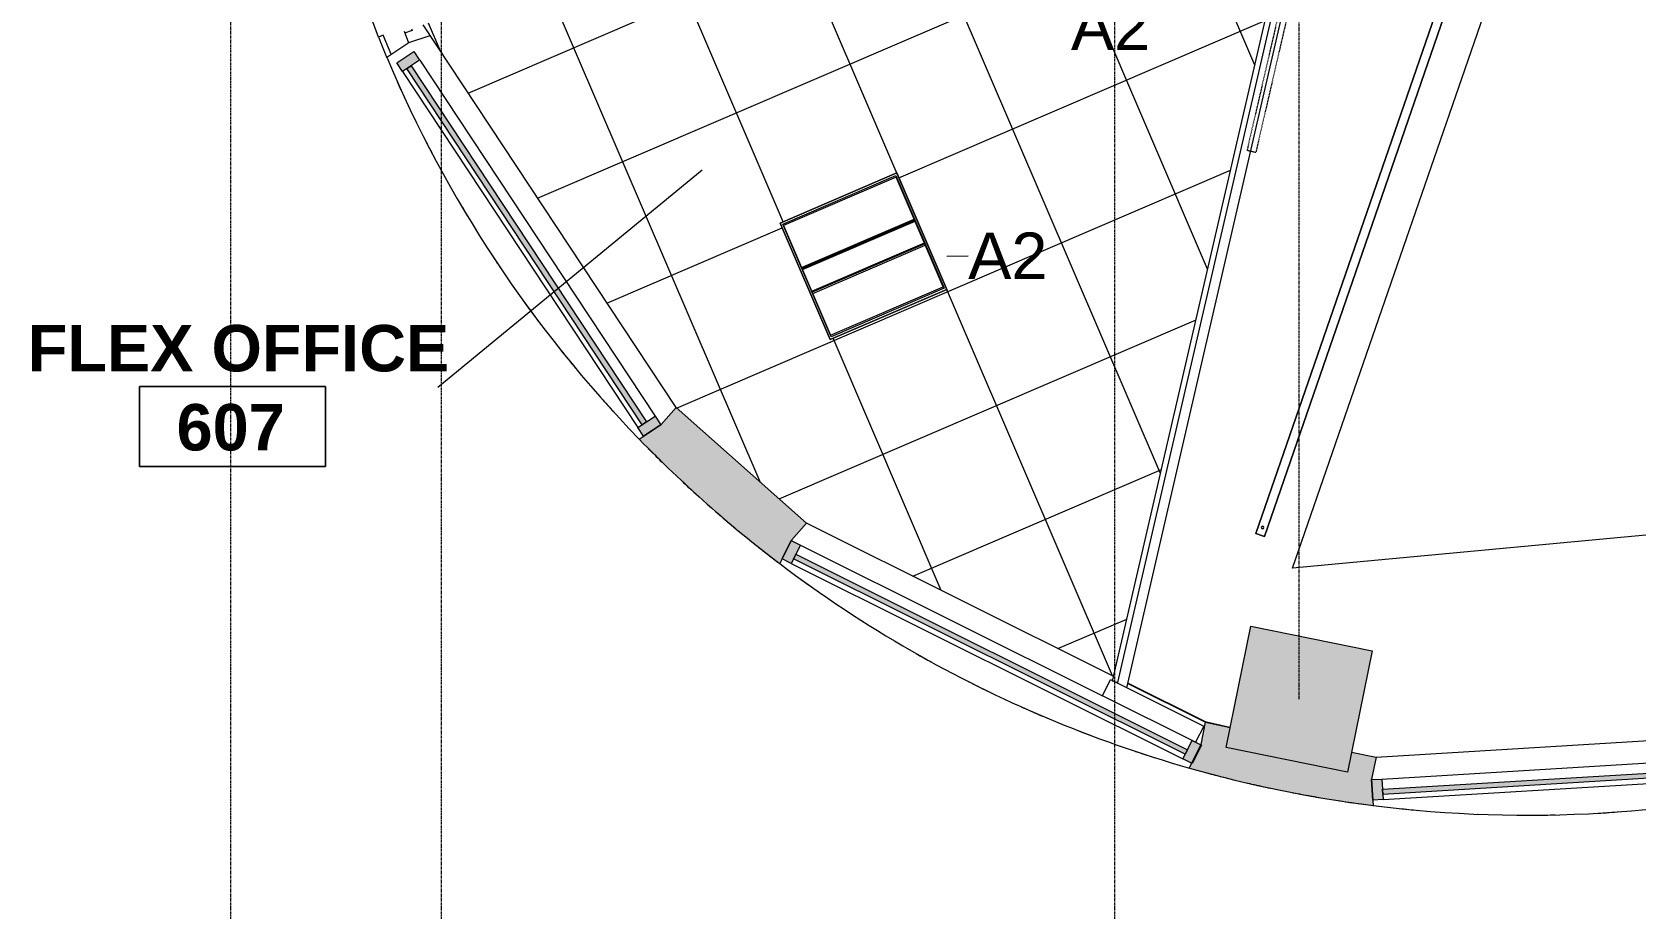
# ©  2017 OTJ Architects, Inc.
# Model space of a CAD drawing. Header units: inches. Extents: x 2468 to 5383, y -426 to 1376.
# Drawn here: x 2802.1 to 3113, y -16.1 to 155.7 of the extents above; entities that cross this region are included whole.
import ezdxf

# ---------------------------------------------------------------- set-up
doc = ezdxf.new("R2010")
doc.units = ezdxf.units.IN
doc.header["$MEASUREMENT"] = 0
doc.linetypes.add('Dash 1_16_', pattern=[0.125, 0.0625, -0.0625])
doc.linetypes.add('Grid Line 1_2_', pattern=[0.875, 0.5, -0.125, 0.125, -0.125])
for name, color, linetype, lineweight in [('7200-WISCONSIN-AVE-6TH-FLOOR-031418_dwg', 8, 'Continuous', 9), ('A-AREA-IDEN', 2, 'Continuous', 9), ('A-CLNG', 13, 'Continuous', 13), ('A-CLNG-PATT', 13, 'Continuous', 13), ('A-DETL-GENF', 92, 'Continuous', 9), ('A-DOOR', 31, 'Continuous', 13), ('A-DOOR-GLAZ', 31, 'Continuous', 30), ('A-GLAZ-CURT', 52, 'Continuous', 9), ('A-GLAZ-CWMG', 51, 'Continuous', 13), ('A-WALL', 113, 'Continuous', 13), ('Bb-cor', 7, 'Continuous', 9), ('E-LITE-EQPM', 33, 'Continuous', 9), ('E-LITE-EQPM-IDEN', 33, 'Continuous', 9), ('I-WALL', 2, 'Continuous', 13), ('Q-CASE', 31, 'Continuous', 9), ('S-COLS', 52, 'Continuous', 13), ('S-GRID', 1, 'Continuous', 9)]:
    doc.layers.add(name, color=color, linetype=linetype, lineweight=lineweight)
doc.styles.add('Arial_1', font='arial.ttf', dxfattribs={"height": 9})
doc.styles.add('Swis721 Lt BT_B', font='', dxfattribs={"height": 9})
doc.styles.get('Swis721 Lt BT_B').set_extended_font_data('Swis721 Lt BT', bold=True)

# ---------------------------------------------------------------- blocks, each defined once
blk = doc.blocks.new('7200-WISCONSIN-AVE-6TH-FLOOR-031418_dwg-5450642-6TH FLOOR RCP')
at = {"layer": 'Bb-cor'}
for p, q in [((2874.28, 155.92), (2875.11, 153.69)), ((3082.26, 4.2), (3082.32, 4.2))]:
    blk.add_line(p, q, dxfattribs=at)
at = {"layer": 'Bb-cor', "flags": 128}
for points in [[(2871.72, 151.44), (2870.2, 155.14), (2869.27, 154.76), (2864.45, 167.92), (2858.9, 184.51), (2859.84, 184.83)], [(2875.68, 156.38), (2875.79, 156.03), (2874.34, 155.55)]]:
    blk.add_lwpolyline(points, dxfattribs=at)
at = {"layer": 'Bb-cor'}
for centre, radius, start, end in [((3092.02, 243.98), 239.95, 201.8262, 202.8256), ((3092.02, 243.98), 239.95, 204.0498, 204.9955), ((3092.02, 243.98), 239.95, 207.2123, 207.7158), ((3092.02, 243.98), 239.95, 210.4321, 211.2035), ((3092.02, 243.98), 239.95, 213.1563, 214.157), ((3092.02, 243.98), 239.95, 215.896, 216.95), ((3092.02, 243.98), 239.95, 218.6701, 219.6972), ((3092.02, 243.98), 239.95, 221.5469, 222.4251), ((3092.18, 244.13), 240.18, 225.1416, 225.7108), ((3092.18, 244.13), 240.18, 226.8535, 227.5147), ((3092.18, 244.13), 240.18, 229.0546, 229.889), ((3092.18, 244.13), 240.18, 231.2558, 231.825), ((3092.04, 243.95), 239.95, 231.825, 232.1881), ((3092.04, 243.95), 239.95, 234.0506, 234.9208), ((3092.04, 243.95), 239.95, 240.39, 241.2221), ((3092.04, 243.95), 239.95, 243.1237, 244.1328), ((3092.04, 243.95), 239.95, 245.8732, 246.9272), ((3092.04, 243.95), 239.95, 248.6567, 249.6824), ((3092.04, 243.95), 239.95, 251.5403, 252.4198), ((3092.1, 244.17), 240.18, 255.369, 255.7014), ((3092.1, 244.17), 240.18, 256.8621, 257.5212), ((3092.1, 244.17), 240.18, 259.0614, 259.8986), ((3092.1, 244.17), 240.18, 261.2577, 261.825), ((3092.07, 244.02), 240.02, 261.8286, 262.202), ((3092.07, 244.02), 240.02, 264.0436, 264.9373), ((3092.07, 244.02), 240.02, 270.391, 271.2654), ((3092.07, 244.02), 240.02, 273.1255, 274.1612)]:
    blk.add_arc(centre, radius, start, end, dxfattribs=at)
blk = doc.blocks.new('Concrete-Rectangular-Column - 24 x 24-4901126-6TH FLOOR RCP')
at = {"layer": 'S-COLS', "lineweight": 9}
blk.add_hatch(color=7, dxfattribs=at).paths.add_polyline_path([(-12, -12), (12, -12), (12, 12), (-12, 12), (-12, -10.83)], flags=0)
at = {"layer": 'S-COLS', "color": 8, "lineweight": 20}
for p, q in [((-12, 12), (12, 12)), ((-12, -12), (-12, 12)), ((12, 12), (12, -12)), ((12, -12), (-12, -12))]:
    blk.add_line(p, q, dxfattribs=at)
blk = doc.blocks.new('System Panel - Glazed-5919178-6TH FLOOR RCP')
at = {"layer": 'A-GLAZ-CURT'}
blk.add_hatch(color=7, dxfattribs=at).paths.add_polyline_path([(41.37, -0.5), (41.37, 0.5), (-41.37, 0.5), (-41.37, -0.5), (39.99, -0.5)], flags=0)
at = {"layer": 'A-GLAZ-CURT', "color": 8, "lineweight": 20}
for p, q in [((-41.37, -0.5), (-41.37, 0.5)), ((-41.37, 0.5), (41.37, 0.5)), ((41.37, 0.5), (41.37, -0.5)), ((41.37, -0.5), (-41.37, -0.5))]:
    blk.add_line(p, q, dxfattribs=at)
blk = doc.blocks.new('System Panel - Glazed-5917153-6TH FLOOR RCP')
at = {"layer": 'A-GLAZ-CURT'}
blk.add_hatch(color=7, dxfattribs=at).paths.add_polyline_path([(42.42, -0.5), (42.42, 0.5), (-42.42, 0.5), (-42.42, -0.5), (37.14, -0.5)], flags=0)
at = {"layer": 'A-GLAZ-CURT', "color": 8, "lineweight": 20}
for p, q in [((-42.42, -0.5), (-42.42, 0.5)), ((-42.42, 0.5), (42.42, 0.5)), ((42.42, 0.5), (42.42, -0.5)), ((42.42, -0.5), (-42.42, -0.5))]:
    blk.add_line(p, q, dxfattribs=at)
blk = doc.blocks.new('System Panel - Glazed-5917237-6TH FLOOR RCP')
at = {"layer": 'A-GLAZ-CURT'}
blk.add_hatch(color=7, dxfattribs=at).paths.add_polyline_path([(-42.375, -0.5), (42.375, -0.5), (42.375, 0.5), (-42.375, 0.5)], flags=0)
at = {"layer": 'A-GLAZ-CURT', "color": 8, "lineweight": 20}
for p, q in [((-42.375, -0.5), (-42.375, 0.5)), ((-42.375, 0.5), (42.375, 0.5)), ((42.375, 0.5), (42.375, -0.5)), ((42.375, -0.5), (-42.375, -0.5))]:
    blk.add_line(p, q, dxfattribs=at)
blk = doc.blocks.new('Rectangular Mullion - 2_ x 4_ rectangular 2-5912095-6TH FLOOR RCP')
at = {"layer": 'A-GLAZ-CWMG', "lineweight": 9}
blk.add_hatch(color=7, dxfattribs=at).paths.add_polyline_path([(-2, 1.5), (-2, -2.5), (0, -2.5), (0, 1.5)], flags=0)
at = {"layer": 'A-GLAZ-CWMG', "color": 8, "lineweight": 20}
for p, q in [((-2, 1.5), (0, 1.5)), ((-2, -2.5), (-2, 1.5)), ((0, 1.5), (0, -2.5)), ((0, -2.5), (-2, -2.5))]:
    blk.add_line(p, q, dxfattribs=at)
blk = doc.blocks.new('Rectangular Mullion - 2_ x 4_ rectangular 2-5919176-6TH FLOOR RCP')
at = {"layer": 'A-GLAZ-CWMG', "lineweight": 9}
for p, q in [((2877.26, 150.31), (2922.91, 81.31)), ((2873.92, 148.11), (2919.57, 79.1))]:
    blk.add_line(p, q, dxfattribs=at)
blk = doc.blocks.new('Rectangular Mullion - 2_ x 4_ rectangular 2-5912088-6TH FLOOR RCP')
at = {"layer": 'A-GLAZ-CWMG', "lineweight": 9}
blk.add_hatch(color=7, dxfattribs=at).paths.add_polyline_path([(0, 1.5), (0, -2.5), (-2, -2.5), (-2, 1.5)], flags=0)
at = {"layer": 'A-GLAZ-CWMG', "color": 8, "lineweight": 20}
for p, q in [((0, 1.5), (-2, 1.5)), ((-2, 1.5), (-2, -2.5)), ((0, -2.5), (0, 1.5)), ((-2, -2.5), (0, -2.5))]:
    blk.add_line(p, q, dxfattribs=at)
blk = doc.blocks.new('Rectangular Mullion - 2_ x 4_ rectangular 2-5917151-6TH FLOOR RCP')
at = {"layer": 'A-GLAZ-CWMG', "lineweight": 9}
for p, q in [((2951.09, 56.35), (3009.62, 27.15)), ((2949.31, 52.77), (3025.23, 14.89))]:
    blk.add_line(p, q, dxfattribs=at)
blk = doc.blocks.new('Rectangular Mullion - 2_ x 4_ rectangular 2-V26-6TH FLOOR RCP')
at = {"layer": 'A-GLAZ-CWMG', "lineweight": 9}
for p, q in [((3063.8, 11.01), (3148.39, 16.16)), ((3064.04, 7.01), (3148.64, 12.16))]:
    blk.add_line(p, q, dxfattribs=at)
blk = doc.blocks.new('Walls 6 - Walls 6-5918263-6TH FLOOR RCP')
at = {"layer": 'A-WALL', "lineweight": 9}
h = blk.add_hatch(color=7, dxfattribs=at)
h.paths.add_polyline_path([(3062.11, 5.88), (3061.8, 10.96), (3062.67, 15.26), (3057.91, 16.23), (3057.11, 12.31), (3033.59, 17.11), (3034.39, 21.02), (3029.61, 22), (3028.74, 17.69), (3026.46, 13.14), (3035.27, 10.82), (3044.15, 8.83), (3053.1, 7.18), (3061.75, 5.93)], flags=0)
h.paths.add_polyline_path([(3150.7, 11.27), (3159.47, 13.66), (3168.15, 16.38), (3176.72, 19.43), (3185.17, 22.81), (3182.39, 27), (3180.98, 31.21), (3148.98, 20.52), (3150.39, 16.31), (3150.69, 11.33)], flags=0)
h.paths.add_polyline_path([(2947.06, 52.76), (2949.33, 57.31), (2952.24, 60.6), (2926.98, 82.97), (2924.07, 79.68), (2919.82, 76.87), (2926.98, 69.82), (2932.99, 64.3), (2939.91, 58.39), (2946.77, 52.99)], flags=0)
h.paths.add_polyline_path([(3259.2, 71.76), (3266.25, 78.91), (3272.19, 85.41), (3278.06, 92.34), (3283.28, 99.01), (3278.75, 101.27), (3275.46, 104.18), (3272.23, 100.53), (3275.22, 97.88), (3259.31, 79.91), (3256.32, 82.56), (3253.1, 78.91), (3256.42, 75.96), (3259.17, 71.8)], flags=0)
h.paths.add_polyline_path([(3322.93, 178.4), (3325.25, 187.2), (3327.41, 197.02), (3328.88, 205.03), (3330.19, 214.04), (3325.04, 213.75), (3320.8, 214.61), (3314.07, 181.55), (3318.37, 180.67), (3322.89, 178.42)], flags=0)
h.paths.add_polyline_path([(3315.55, 300.92), (3319.72, 302.31), (3324.79, 302.63), (3323.84, 306.31), (3314.76, 303.28), (3315.53, 300.97)], flags=0)
for p, q in [((2870.87, 150.88), (2875.13, 153.7)), ((2875.13, 153.7), (2879.27, 155.08)), ((3014.57, 29.5), (3029.61, 22)), ((3062.68, 15.26), (3148.98, 20.52))]:
    blk.add_line(p, q, dxfattribs=at)
at = {"layer": 'A-WALL', "color": 8, "lineweight": 20}
for p, q in [((2924.07, 79.68), (2926.98, 82.97)), ((2926.98, 82.97), (2952.24, 60.6)), ((2919.82, 76.87), (2924.07, 79.68)), ((2952.24, 60.6), (2949.33, 57.31)), ((2949.33, 57.31), (2947.06, 52.76)), ((3028.74, 17.69), (3029.61, 22)), ((3029.61, 22), (3034.39, 21.02)), ((3026.46, 13.14), (3028.74, 17.69)), ((3057.91, 16.23), (3062.68, 15.26)), ((3062.68, 15.26), (3061.8, 10.96)), ((3061.8, 10.96), (3062.11, 5.88))]:
    blk.add_line(p, q, dxfattribs=at)
at = {"layer": 'A-WALL', "lineweight": 9}
for centre, radius, start, end in [((3092.02, 243.98), 239.95, 202.8286, 224.143), ((3092.02, 243.98), 239.95, 224.7412, 225.1429), ((3092.18, 244.13), 240.18, 225.1416, 225.6216), ((3092.18, 244.13), 240.18, 227.111, 227.9981), ((3092.18, 244.13), 240.18, 229.5511, 230.3597), ((3092.18, 244.13), 240.18, 232.1867, 232.7134), ((3092.18, 244.13), 240.18, 232.8258, 240.1373), ((3092.07, 244.02), 240.02, 240.149, 254.1413), ((3092.07, 244.02), 240.02, 254.7344, 255.6345), ((3092.07, 244.02), 240.02, 257.1276, 258.0121), ((3092.07, 244.02), 240.02, 262.8301, 284.1412), ((3092.07, 244.02), 240.02, 259.5766, 260.3754), ((3092.07, 244.02), 240.02, 262.2495, 262.7308)]:
    blk.add_arc(centre, radius, start, end, dxfattribs=at)
at = {"layer": 'A-WALL', "color": 8, "lineweight": 20}
for centre, radius, start, end in [((3092.18, 244.13), 240.18, 224.1402, 232.8264), ((3092.07, 244.02), 240.02, 254.1388, 262.8307)]:
    blk.add_arc(centre, radius, start, end, dxfattribs=at)
blk = doc.blocks.new('System Panel - Glazed-6212313-6TH FLOOR RCP')
at = {"layer": 'A-GLAZ-CURT', "lineweight": 13}
for p, q in [((-96.01, -0.5), (-96.01, 0.5)), ((-96.01, 0.5), (96.01, 0.5)), ((96.01, 0.5), (96.01, -0.5)), ((96.01, -0.5), (-96.01, -0.5))]:
    blk.add_line(p, q, dxfattribs=at)
blk = doc.blocks.new('L-Recessed-Axis-Plano - 2 X 2-4550865-6TH FLOOR RCP')
at = {"layer": 'E-LITE-EQPM'}
for p, q in [((12.31, 12.28), (-12.31, 12.28)), ((-12.31, 12.28), (-12.31, -12.28)), ((11.91, 11.87), (-11.91, 11.87)), ((-11.91, 11.87), (-11.91, -11.88)), ((-11.88, -11.56), (-11.88, 11.56)), ((-11.88, 11.56), (11.87, 11.56)), ((11.87, 11.56), (11.87, -11.56)), ((11.91, -11.88), (11.91, 11.87)), ((12.31, -12.28), (12.31, 12.28)), ((-11.88, 2.74), (11.87, 2.74)), ((11.87, 2.51), (-11.88, 2.51)), ((-11.88, 2.3), (11.87, 2.3)), ((-11.88, -2.3), (11.87, -2.3)), ((-11.88, -2.51), (11.87, -2.51)), ((-11.88, -2.74), (11.87, -2.74)), ((-12.31, -12.28), (12.31, -12.28)), ((-11.91, -11.88), (11.91, -11.88)), ((11.87, -11.56), (-11.88, -11.56))]:
    blk.add_line(p, q, dxfattribs=at)
blk = doc.blocks.new('Conference Wood wall14 - Conference Wood wall-6212519-6TH FLOOR RCP')
at = {"layer": 'Q-CASE'}
for p, q in [((3046.5, 51.89), (3097.84, 200.43)), ((3097.84, 200.43), (3175.71, 63.92)), ((3187.01, 68.31), (3113.2, 197.69)), ((3113.2, 197.69), (3281.75, 173.22)), ((3281.75, 173.22), (3187.01, 68.31)), ((3175.71, 63.92), (3046.5, 51.89))]:
    blk.add_line(p, q, dxfattribs=at)
blk = doc.blocks.new('Barn Door - Glass Door w Patches - Int-GS2-GLSS-36_ x 84_ 2-6282778-6TH FLOOR RCP')
at = {"layer": 'A-DETL-GENF'}
for p, q in [((24.62, 11.75), (23.91, 12.46)), ((23.91, 12.46), (23.91, 12)), ((17.91, 11.5), (17.91, 12)), ((17.91, 12), (23.91, 12)), ((17.91, 11.5), (23.91, 11.5)), ((24.62, 11.75), (23.91, 11.04)), ((23.91, 11.04), (23.91, 11.5))]:
    blk.add_line(p, q, dxfattribs=at)
at = {"layer": 'A-DOOR', "linetype": 'Dash 1_16_', "lineweight": 9}
for p, q in [((-18, 3.5), (54, 3.5)), ((-18, 3.5), (-18, 1.75)), ((54, 3.5), (54, 1.75)), ((-18, 1.75), (54, 1.75))]:
    blk.add_line(p, q, dxfattribs=at)
at = {"layer": 'A-DOOR-GLAZ'}
for p, q in [((-17.81, 2.5), (-17.81, 2.75)), ((-17.81, 2.75), (18, 2.75)), ((18, 2.5), (-17.81, 2.5)), ((18, 2.75), (18, 2.5))]:
    blk.add_line(p, q, dxfattribs=at)
blk = doc.blocks.new('L-Pendant-Axis-Sculpt-Direct_Indirect - SCDI-F-12-6332180-6TH FLOOR RCP')
at = {"layer": 'A-DETL-GENF'}
for p, q in [((-72.5, -0.875), (-72.5, 0.875)), ((-72.5, 0.875), (72.5, 0.875)), ((72.5, 0.875), (-72.5, 0.875)), ((-72.5, 0.875), (-72.5, -0.875)), ((72.5, 0.875), (72.5, -0.875)), ((72.5, -0.875), (72.5, 0.875)), ((72.5, -0.875), (-72.5, -0.875)), ((-72.5, -0.875), (72.5, -0.875))]:
    blk.add_line(p, q, dxfattribs=at)
for centre in [(-71, 0), (71, 0)]:
    blk.add_circle(centre, 0.25, dxfattribs=at)
blk = doc.blocks.new('L-Pendant-Axis-Sculpt-Direct_Indirect - SCDI-F-12-6335082-6TH FLOOR RCP')
at = {"layer": 'A-DETL-GENF'}
for p, q in [((72.5, 0.875), (-72.5, 0.875)), ((-72.5, 0.875), (-72.5, -0.875)), ((-72.5, 0.875), (72.5, 0.875)), ((-72.5, -0.875), (-72.5, 0.875)), ((72.5, -0.875), (72.5, 0.875)), ((72.5, 0.875), (72.5, -0.875)), ((-72.5, -0.875), (72.5, -0.875)), ((72.5, -0.875), (-72.5, -0.875))]:
    blk.add_line(p, q, dxfattribs=at)
for centre in [(-71, 0), (71, 0)]:
    blk.add_circle(centre, 0.25, dxfattribs=at)
blk = doc.blocks.new('Room Tag - Room Name and Number-3379422-6TH FLOOR RCP')
at = {"layer": 'A-AREA-IDEN'}
for p, q in [((-0.1881, -0.1636), (-0.1881, -0.0018)), ((-0.1881, -0.0018), (0.1869, -0.0018)), ((0.1869, -0.0018), (-0.1881, -0.0018)), ((-0.1881, -0.0018), (-0.1881, -0.1636)), ((0.1869, -0.0018), (0.1869, -0.1636)), ((0.1869, -0.1636), (0.1869, -0.0018)), ((0.1869, -0.1636), (-0.1881, -0.1636)), ((-0.1881, -0.1636), (0.1869, -0.1636))]:
    blk.add_line(p, q, dxfattribs=at)

msp = doc.modelspace()

# ---------------------------------------------------------------- hatches: boundary and pattern name
at = {"layer": 'A-CLNG-PATT'}
h = msp.add_hatch(dxfattribs=at)
h.set_pattern_fill('FP_6', color=256, style=0, pattern_type=2)
h.set_pattern_definition([(23.22, (2948.11, 118.038), (9.4623, -22.056), []), (293.22, (2948.11, 118.038), (-22.056, -9.4623), [])])
h.paths.add_polyline_path([(3011.81, 30.88), (3043.55, 168.37), (3042.33, 168.65), (3050.43, 203.73), (3051.65, 203.45), (3054.71, 216.69), (3003.77, 245.63), (2889.17, 196.47), (2899.87, 164.47), (2877.92, 157.13), (2926.98, 82.97), (2952.24, 60.6), (3011.62, 30.98)], flags=0)
h.paths.add_polyline_path([(2956.81, 96.17), (2947.13, 118.74), (2969.76, 128.45), (2979.44, 105.88), (2956.93, 96.22)], flags=0)
h.paths.add_polyline_path([(2876.63, 159.07), (2897.02, 165.89), (2896.57, 167.23), (2896.34, 167.13), (2896.7, 166.04), (2878.25, 159.87), (2876.56, 159.19)], flags=0)
h.paths.add_polyline_path([(2928.69, 161.32), (2919.01, 183.89), (2941.64, 193.6), (2951.32, 171.03), (2928.81, 161.37)], flags=0)
h.paths.add_polyline_path([(3004.9, 168.69), (2995.21, 191.26), (3017.84, 200.97), (3027.53, 178.4), (3005.02, 168.74)], flags=0)

# ---------------------------------------------------------------- linework, layer by layer
at = {"layer": 'A-AREA-IDEN'}
msp.add_line((2932.01, 129), (2880.8, 86.9), dxfattribs=at)
at = {"layer": 'A-CLNG'}
for p, q in [((2926.98, 82.97), (2877.92, 157.13)), ((2969.76, 128.45), (2947.13, 118.74)), ((2979.44, 105.88), (2969.76, 128.45)), ((2947.13, 118.74), (2956.81, 96.17)), ((2956.81, 96.17), (2979.44, 105.88)), ((3011.81, 30.88), (2952.24, 60.6)), ((3014.59, 29.6), (3029.52, 22.15)), ((3029.52, 22.15), (3034.32, 21.04))]:
    msp.add_line(p, q, dxfattribs=at)
at = {"layer": 'A-WALL', "lineweight": 9}
msp.add_line((3014.38, 28.69), (3046.47, 167.69), dxfattribs=at)
at = {"layer": 'E-LITE-EQPM-IDEN'}
msp.add_line((2979.44, 112.31), (2983.59, 112.39), dxfattribs=at)
at = {"layer": 'I-WALL'}
for p, q in [((3009.62, 27.15), (3011.18, 30.28)), ((3011.18, 30.28), (3029.25, 21.27)), ((3027.69, 18.14), (3009.62, 27.15)), ((3029.25, 21.27), (3027.69, 18.14))]:
    msp.add_line(p, q, dxfattribs=at)
at = {"layer": 'S-GRID', "linetype": 'Grid Line 1_2_'}
for p, q in [((2840.62, -16.1), (2840.62, 1351.58)), ((2881.52, -16.1), (2881.52, 1351.58)), ((3012, -16.1), (3012, 1351.58)), ((3047.75, 26.47), (3047.75, 1351.58))]:
    msp.add_line(p, q, dxfattribs=at)

# ---------------------------------------------------------------- block references
at = {"layer": '7200-WISCONSIN-AVE-6TH-FLOOR-031418_dwg', "color": 7}
msp.add_blockref('7200-WISCONSIN-AVE-6TH-FLOOR-031418_dwg-5450642-6TH FLOOR RCP', (0, 0), dxfattribs=at)
at = {"layer": 'A-AREA-IDEN', "xscale": 95.99999999999994, "yscale": 95.99999999999994, "zscale": 95.99999999999994}
msp.add_blockref('Room Tag - Room Name and Number-3379422-6TH FLOOR RCP', (2841.03, 87.27), dxfattribs=at)
at = {"layer": 'A-DOOR', "rotation": 256.9999999999998}
msp.add_blockref('Barn Door - Glass Door w Patches - Int-GS2-GLSS-36_ x 84_ 2-6282778-6TH FLOOR RCP', (3048.09, 185.8), dxfattribs=at)
at = {"layer": 'A-GLAZ-CURT'}
for name, p, rotation in [('System Panel - Glazed-6212313-6TH FLOOR RCP', (3033.68, 123.39), 256.9999999999999), ('System Panel - Glazed-5919178-6TH FLOOR RCP', (2898, 114.43), 303.4834488622567), ('System Panel - Glazed-5917153-6TH FLOOR RCP', (2987.94, 35.18), 333.4834250073531), ('System Panel - Glazed-5917237-6TH FLOOR RCP', (3106.25, 11.09), 3.483372765667698)]:
    msp.add_blockref(name, p, dxfattribs=dict(at, rotation=rotation))
at = {"layer": 'A-GLAZ-CWMG', "lineweight": 9}
for p, rotation in [((2874.07, 150.6), 123.4834488622567), ((2948.19, 55.01), 153.4834250073532), ((3061.96, 8.39), 183.4833727656677)]:
    msp.add_blockref('Rectangular Mullion - 2_ x 4_ rectangular 2-5912095-6TH FLOOR RCP', p, dxfattribs=dict(at, rotation=rotation))
for name in ['Rectangular Mullion - 2_ x 4_ rectangular 2-5919176-6TH FLOOR RCP', 'Rectangular Mullion - 2_ x 4_ rectangular 2-5917151-6TH FLOOR RCP', 'Rectangular Mullion - 2_ x 4_ rectangular 2-V26-6TH FLOOR RCP']:
    msp.add_blockref(name, (0, 0), dxfattribs=at)
at = {"layer": 'A-GLAZ-CWMG', "lineweight": 9, "extrusion": (0, 0, -1)}
for p, rotation in [((-2921.92, 78.26), 236.5165511377433), ((-3027.69, 15.34), 206.5165749926468)]:
    msp.add_blockref('Rectangular Mullion - 2_ x 4_ rectangular 2-5912088-6TH FLOOR RCP', p, dxfattribs=dict(at, rotation=rotation))
at = {"layer": 'A-WALL', "lineweight": 9}
msp.add_blockref('Walls 6 - Walls 6-5918263-6TH FLOOR RCP', (0, 0), dxfattribs=at)
at = {"layer": 'E-LITE-EQPM', "extrusion": (0, 0, -1)}
for name, p, rotation in [('L-Pendant-Axis-Sculpt-Direct_Indirect - SCDI-F-12-6335082-6TH FLOOR RCP', (-3063.87, 126.84), 289.0666676968764), ('L-Pendant-Axis-Sculpt-Direct_Indirect - SCDI-F-12-6332180-6TH FLOOR RCP', (-3143.76, 130.82), 240.2965862059074), ('L-Recessed-Axis-Plano - 2 X 2-4550865-6TH FLOOR RCP', (-2963.29, 112.31), 156.7800557628252)]:
    msp.add_blockref(name, p, dxfattribs=dict(at, rotation=rotation))
at = {"layer": 'Q-CASE'}
msp.add_blockref('Conference Wood wall14 - Conference Wood wall-6212519-6TH FLOOR RCP', (0, 0), dxfattribs=at)
at = {"layer": 'S-COLS', "lineweight": 9, "rotation": 348.4833333333352}
msp.add_blockref('Concrete-Rectangular-Column - 24 x 24-4901126-6TH FLOOR RCP', (3047.75, 26.47), dxfattribs=at)

# ---------------------------------------------------------------- texts
at = {"layer": 'A-AREA-IDEN', "char_height": 9, "attachment_point": 1, "style": 'Swis721 Lt BT_B'}
for s, insert, width in [('FLEX OFFICE', (2801.28, 98.99), 96.051), ('607', (2830.13, 83.67), 25.452)]:
    msp.add_mtext(s, dxfattribs=dict(at, insert=insert, width=width))
at = {"layer": 'E-LITE-EQPM-IDEN', "char_height": 9, "width": 18.786, "attachment_point": 1, "style": 'Arial_1'}
for insert in [(3003.52, 161.28), (2983.59, 116.9)]:
    msp.add_mtext('A2', dxfattribs=dict(at, insert=insert))

doc.saveas('drawing.dxf')
